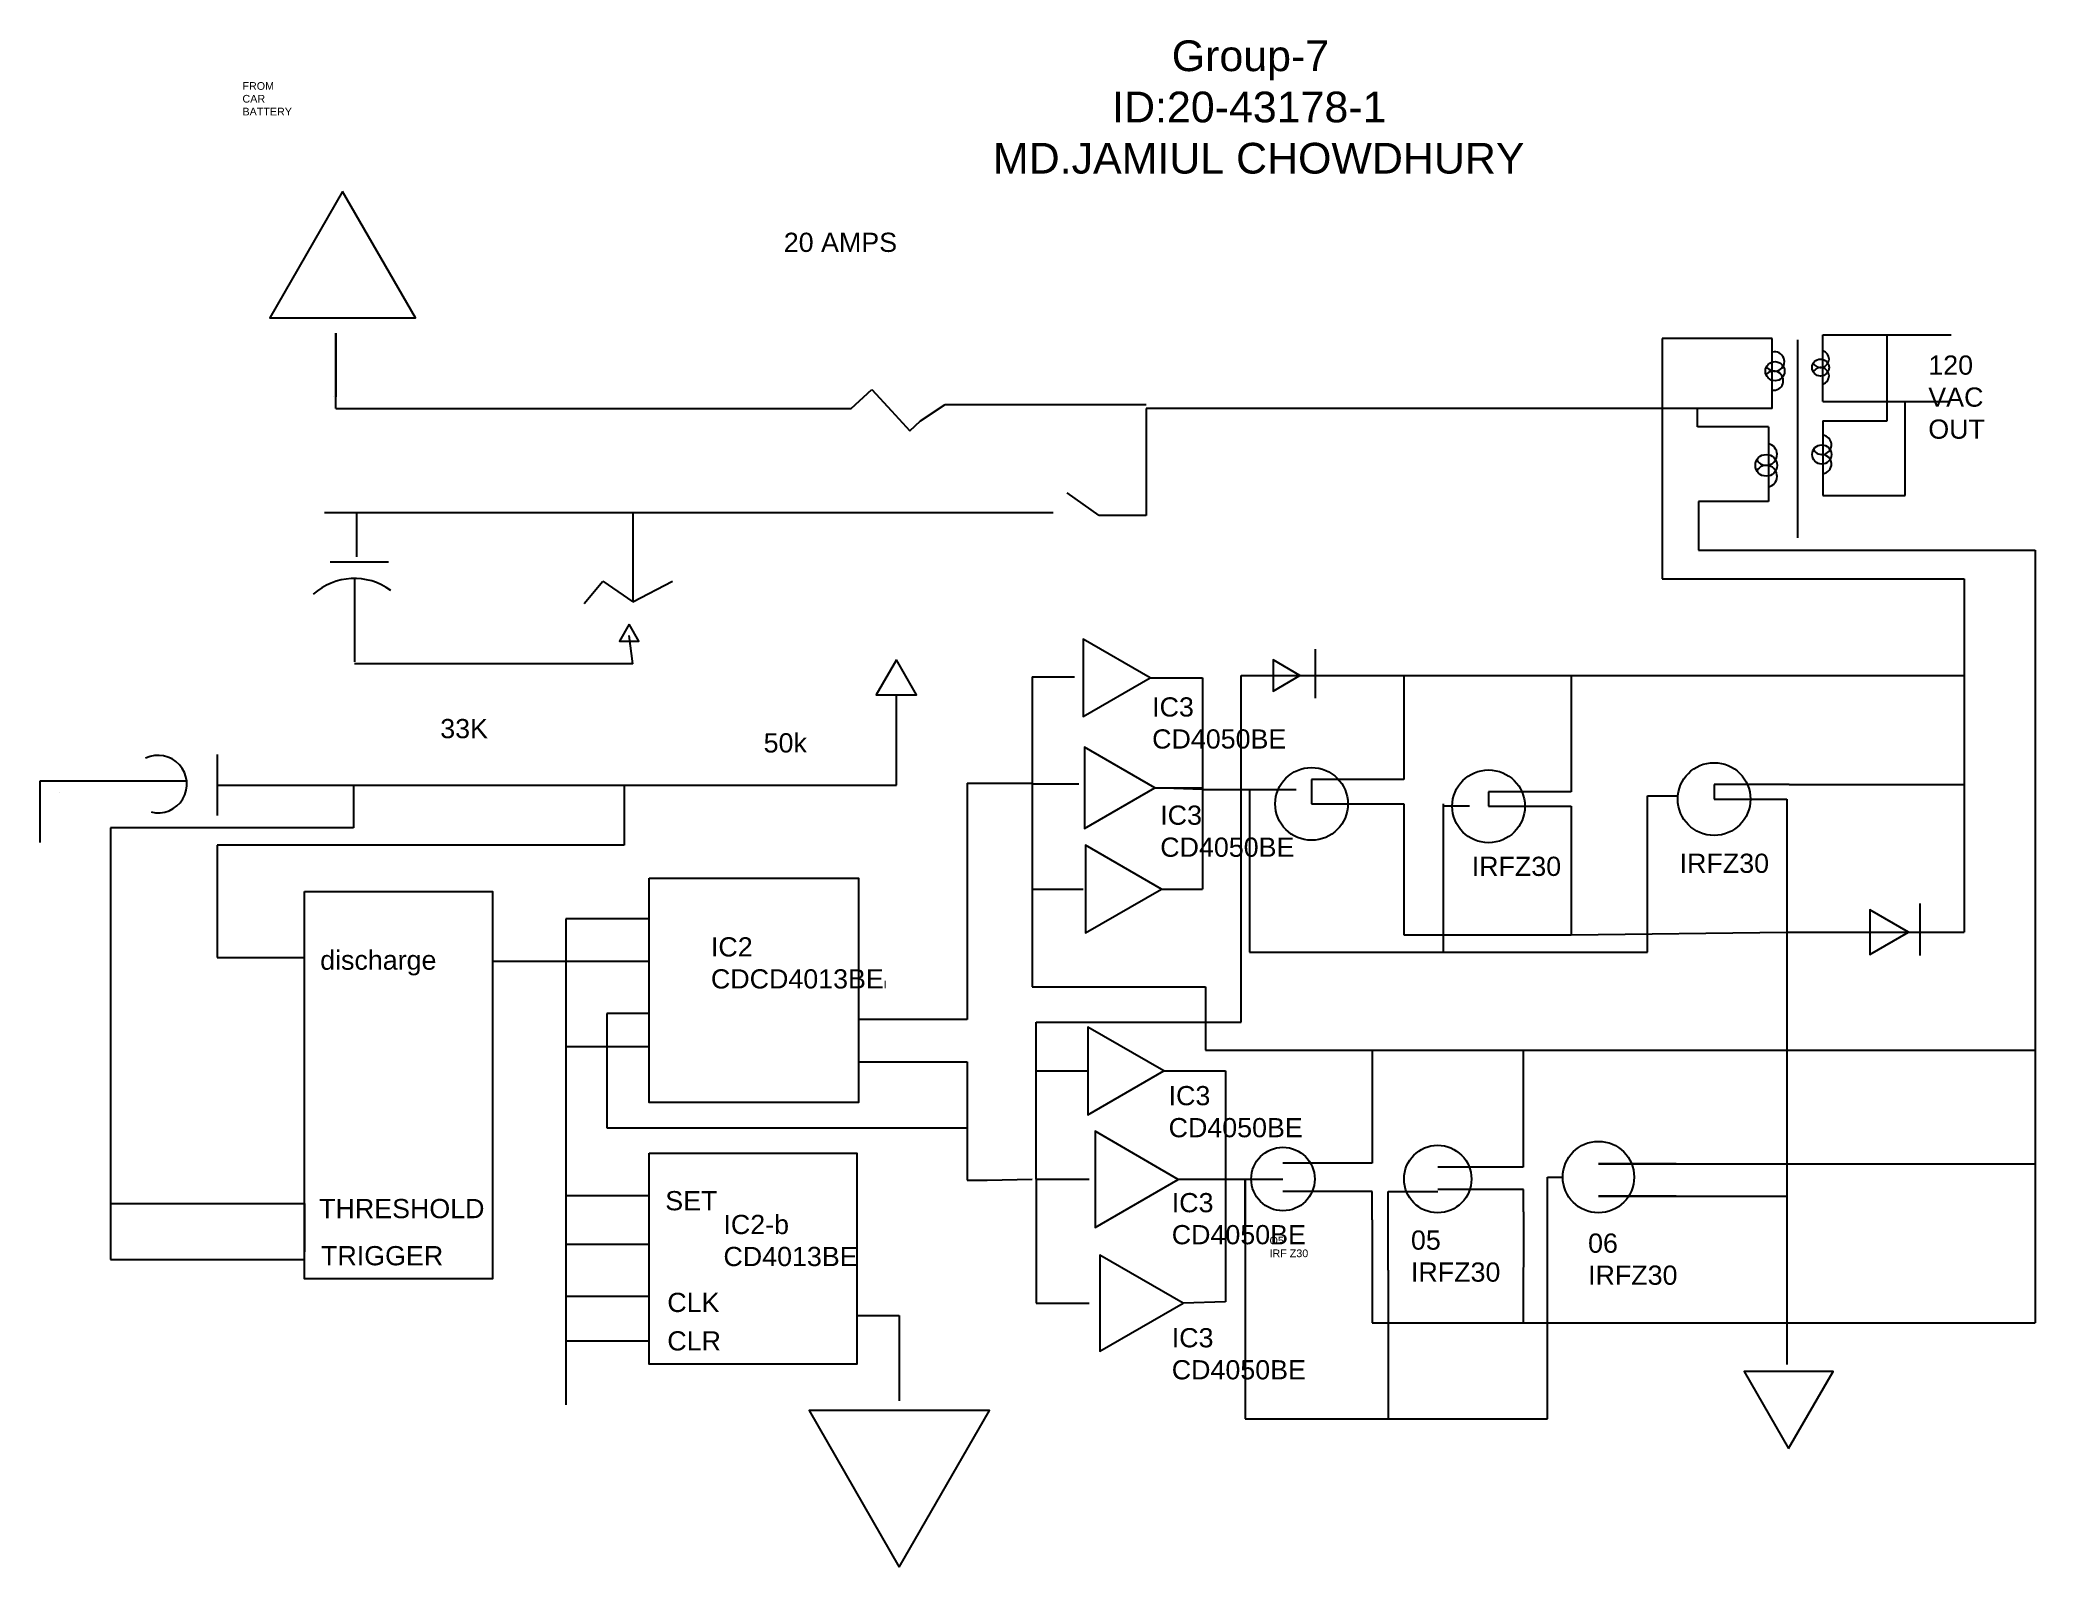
# Model space of a CAD drawing. Header units: inches. Extents: x 71.4 to 123.3, y 22.1 to 61.8.
import ezdxf

# ---------------------------------------------------------------- set-up
doc = ezdxf.new("R2010")
doc.units = ezdxf.units.IN
doc.header["$MEASUREMENT"] = 0
doc.styles.get("Standard").update_dxf_attribs({"font": 'arial.ttf'})
doc.linetypes.add('ZIGZAG', pattern='A,0.0001,-0.2,[131,ltypeshp.shx,S=0.2,R=0,X=-0.2,Y=0],-0.4,[131,ltypeshp.shx,S=0.2,R=180,X=0.2,Y=0],-0.2', length=0.8001)

msp = doc.modelspace()

# ---------------------------------------------------------------- linework, layer by layer
for p, q in [((79.064, 54.184), (79.064, 52.521)), ((79.064, 52.218), (79.064, 54.184)), ((117.797, 52.407), (117.797, 54.135)), ((117.797, 54.135), (121.133, 54.135)), ((119.465, 51.904), (119.465, 54.135)), ((116.476, 54.041), (113.612, 54.041)), ((113.612, 54.041), (113.612, 47.787)), ((116.476, 52.218), (116.476, 54.041)), ((117.137, 54.009), (117.137, 48.855)), ((79.015, 52.521), (79.015, 52.521)), ((79.015, 52.521), (79.015, 52.521)), ((79.015, 52.521), (79.015, 52.521)), ((92.483, 52.218), (93.022, 52.716)), ((93.022, 52.716), (93.538, 52.158)), ((79.064, 52.218), (91.993, 52.218)), ((91.993, 52.218), (92.483, 52.218)), ((92.483, 52.218), (92.483, 52.218)), ((93.538, 52.158), (94.015, 51.643)), ((94.294, 51.9), (94.932, 52.325)), ((94.932, 52.325), (100.172, 52.325)), ((113.612, 52.218), (100.172, 52.218)), ((100.172, 52.218), (100.172, 49.439)), ((116.476, 52.218), (113.612, 52.218)), ((114.525, 51.747), (114.525, 52.218)), ((117.797, 52.407), (121.102, 52.407)), ((119.937, 49.955), (119.937, 52.407)), ((94.015, 51.643), (94.294, 51.9)), ((116.381, 51.747), (114.525, 51.747)), ((116.381, 51.747), (116.381, 49.798)), ((117.797, 51.904), (117.797, 49.955)), ((117.797, 51.904), (119.465, 51.904)), ((98.948, 49.439), (98.115, 50.026)), ((117.797, 49.955), (119.937, 49.955)), ((79.603, 49.505), (78.77, 49.505)), ((86.802, 49.505), (79.603, 49.505)), ((79.603, 49.505), (79.603, 48.363)), ((89.692, 49.505), (86.802, 49.505)), ((86.802, 49.505), (86.802, 48.021)), ((97.748, 49.505), (92.042, 49.505)), ((100.172, 49.439), (98.948, 49.439)), ((116.381, 49.798), (114.556, 49.798)), ((114.556, 49.798), (114.556, 48.533)), ((114.556, 48.533), (123.321, 48.533)), ((123.321, 48.533), (123.321, 32.56)), ((80.435, 48.217), (78.917, 48.217)), ((86.802, 48.021), (86.802, 47.727)), ((79.547, 47.797), (79.547, 45.624)), ((80.494, 47.487), (80.494, 47.487)), ((85.529, 47.14), (86.018, 47.727)), ((86.018, 47.727), (86.802, 47.189)), ((86.802, 47.189), (87.831, 47.727)), ((86.802, 47.727), (86.802, 47.189)), ((113.612, 47.787), (121.474, 47.787)), ((121.474, 47.787), (121.474, 38.585)), ((86.802, 45.575), (86.704, 46.309)), ((104.571, 45.954), (104.571, 44.682)), ((86.802, 45.575), (79.547, 45.575)), ((97.198, 45.237), (97.198, 42.449)), ((97.198, 45.237), (98.302, 45.237)), ((100.272, 45.21), (101.637, 45.21)), ((101.637, 45.21), (101.637, 42.306)), ((102.647, 36.246), (102.647, 45.269)), ((102.647, 45.269), (106.878, 45.269)), ((106.878, 45.269), (111.235, 45.269)), ((106.878, 45.269), (106.878, 44.197)), ((111.235, 45.269), (114.644, 45.269)), ((111.235, 45.269), (111.235, 44.197)), ((114.644, 45.269), (121.464, 45.269)), ((93.665, 44.327), (93.665, 44.77)), ((93.665, 42.416), (93.665, 44.327)), ((106.878, 44.197), (106.878, 42.558)), ((111.235, 44.197), (111.235, 42.242)), ((75.978, 43.209), (75.978, 41.624)), ((75.183, 42.516), (71.358, 42.516)), ((71.358, 42.516), (71.358, 40.925)), ((71.871, 42.23), (71.871, 42.23)), ((75.978, 42.416), (79.525, 42.416)), ((79.525, 42.416), (81.811, 42.416)), ((79.525, 42.416), (79.525, 41.307)), ((83.911, 42.416), (86.572, 42.416)), ((86.572, 42.416), (88.765, 42.416)), ((86.572, 42.416), (86.572, 40.853)), ((88.765, 42.416), (90.072, 42.416)), ((92.405, 42.416), (93.665, 42.416)), ((95.507, 42.467), (95.507, 36.317)), ((95.507, 42.467), (95.507, 41.992)), ((95.507, 42.467), (95.507, 42.467)), ((95.507, 42.467), (96.081, 42.467)), ((97.198, 42.449), (97.198, 39.711)), ((97.198, 42.449), (98.413, 42.449)), ((101.637, 42.306), (100.394, 42.344)), ((100.394, 42.344), (101.637, 42.344)), ((101.637, 42.344), (101.637, 39.711)), ((101.637, 42.306), (104.076, 42.306)), ((102.857, 42.306), (102.857, 38.064)), ((106.878, 42.558), (104.478, 42.558)), ((104.478, 42.558), (104.478, 41.927)), ((106.878, 42.558), (106.878, 42.558)), ((111.235, 42.242), (109.088, 42.242)), ((109.088, 42.242), (109.088, 41.864)), ((113.224, 38.064), (113.224, 42.136)), ((113.224, 42.136), (114.017, 42.136)), ((116.918, 42.432), (114.96, 42.432)), ((114.96, 42.432), (114.96, 42.053)), ((116.918, 42.432), (121.474, 42.432)), ((104.478, 41.927), (106.878, 41.927)), ((106.878, 41.927), (106.878, 38.522)), ((107.914, 38.064), (107.914, 41.927)), ((108.141, 41.864), (107.914, 41.864)), ((108.594, 41.864), (108.141, 41.864)), ((109.088, 41.864), (111.235, 41.864)), ((111.235, 41.864), (111.235, 38.522)), ((114.96, 42.053), (116.854, 42.053)), ((116.854, 42.053), (116.854, 38.585)), ((79.525, 41.307), (73.197, 41.307)), ((73.197, 41.307), (73.197, 31.528)), ((86.572, 40.853), (75.973, 40.853)), ((75.973, 40.853), (75.973, 37.93)), ((97.198, 39.711), (97.198, 38.089)), ((97.198, 39.711), (98.525, 39.711)), ((100.568, 39.711), (101.637, 39.711)), ((120.318, 39.336), (120.318, 38.585)), ((87.229, 38.938), (85.059, 38.938)), ((85.059, 38.938), (85.059, 35.611)), ((106.878, 38.522), (111.235, 38.522)), ((111.235, 38.522), (116.854, 38.585)), ((116.854, 38.585), (116.854, 30.13)), ((116.854, 38.585), (121.474, 38.585)), ((120.318, 38.585), (120.318, 37.979)), ((97.198, 38.089), (97.198, 37.167)), ((102.857, 38.064), (107.914, 38.064)), ((107.914, 38.064), (113.224, 38.064)), ((75.973, 37.93), (78.245, 37.93)), ((83.141, 37.829), (87.229, 37.829)), ((97.198, 37.167), (100.58, 37.167)), ((100.58, 37.167), (101.717, 37.167)), ((101.717, 37.167), (101.717, 35.515)), ((87.229, 36.468), (86.119, 36.468)), ((86.119, 36.468), (86.119, 33.494)), ((95.507, 36.317), (92.68, 36.317)), ((92.68, 36.317), (92.68, 35.208)), ((97.309, 32.16), (97.309, 36.246)), ((97.309, 36.246), (101.763, 36.246)), ((101.763, 36.246), (102.647, 36.246)), ((85.059, 35.611), (85.059, 31.729)), ((85.059, 35.611), (87.229, 35.611)), ((101.717, 35.515), (116.854, 35.515)), ((106.057, 35.515), (106.057, 34.225)), ((109.985, 35.515), (109.985, 34.225)), ((116.854, 35.515), (123.321, 35.515)), ((92.68, 35.208), (95.507, 35.208)), ((95.507, 35.208), (95.507, 32.133)), ((97.309, 34.975), (98.621, 34.975)), ((100.631, 34.975), (102.233, 34.975)), ((102.233, 34.975), (102.233, 32.161)), ((106.057, 34.225), (106.057, 32.574)), ((109.985, 34.225), (109.985, 32.47)), ((86.119, 33.494), (95.507, 33.494)), ((106.057, 32.574), (103.732, 32.574)), ((109.985, 32.47), (107.763, 32.47)), ((113.971, 32.56), (111.949, 32.56)), ((111.949, 32.56), (123.321, 32.56)), ((123.321, 32.56), (123.321, 28.42)), ((85.059, 31.729), (85.059, 30.469)), ((85.059, 31.729), (87.229, 31.729)), ((95.507, 32.133), (96.032, 32.133)), ((97.309, 32.16), (97.309, 28.928)), ((97.309, 32.16), (98.684, 32.16)), ((102.233, 32.161), (101.007, 32.153)), ((101.007, 32.153), (102.233, 32.161)), ((102.233, 32.161), (102.233, 28.961)), ((102.233, 32.161), (103.732, 32.161)), ((102.75, 30.561), (102.75, 32.161)), ((102.75, 32.161), (102.75, 25.916)), ((106.052, 31.832), (103.732, 31.832)), ((106.052, 31.097), (106.052, 31.832)), ((106.473, 29.785), (106.473, 31.832)), ((106.473, 31.832), (107.763, 31.832)), ((106.884, 32.161), (106.884, 32.161)), ((109.994, 31.884), (107.763, 31.884)), ((109.994, 31.307), (109.994, 31.884)), ((110.623, 29.8), (110.623, 32.212)), ((110.623, 32.212), (111.018, 32.212)), ((113.971, 31.711), (111.949, 31.711)), ((111.949, 31.711), (116.854, 31.711)), ((73.197, 31.528), (78.245, 31.528)), ((73.197, 31.528), (73.197, 30.066)), ((78.245, 31.528), (78.245, 30.268)), ((109.994, 31.307), (109.985, 28.42)), ((106.052, 31.097), (106.052, 28.42)), ((85.059, 30.469), (85.059, 29.108)), ((85.059, 30.469), (87.229, 30.469)), ((73.197, 30.066), (78.245, 30.066)), ((106.473, 29.785), (106.473, 25.916)), ((110.623, 25.916), (110.623, 29.8)), ((116.854, 30.13), (116.854, 28.942)), ((85.059, 29.108), (85.059, 27.949)), ((85.059, 29.108), (87.229, 29.108)), ((92.63, 28.604), (93.74, 28.604)), ((93.74, 28.604), (93.74, 26.386)), ((97.309, 28.928), (98.684, 28.928)), ((102.233, 28.961), (101.133, 28.928)), ((116.854, 28.942), (116.854, 27.33)), ((106.052, 28.42), (109.985, 28.42)), ((109.985, 28.42), (116.854, 28.42)), ((116.854, 28.42), (123.321, 28.42)), ((85.059, 27.949), (85.059, 26.285)), ((85.059, 27.949), (87.229, 27.949)), ((102.75, 25.916), (110.623, 25.916))]:
    msp.add_line(p, q)
at = {"linetype": 'ZIGZAG'}
for p, q in [((92.042, 49.505), (89.692, 49.505)), ((81.811, 42.416), (83.911, 42.416)), ((90.072, 42.416), (92.405, 42.416)), ((95.507, 42.467), (95.507, 42.467)), ((96.081, 42.467), (97.198, 42.467)), ((96.032, 32.133), (97.198, 32.158))]:
    msp.add_line(p, q, dxfattribs=at)
for points in [[(79.241, 57.868), (77.342, 54.581), (81.139, 54.581)], [(86.704, 46.602), (86.45, 46.162), (86.958, 46.162)], [(100.272, 45.21), (98.532, 46.215), (98.532, 44.205)], [(93.665, 45.679), (93.14, 44.77), (94.19, 44.77)], [(104.176, 45.269), (103.475, 45.674), (103.475, 44.865)], [(100.394, 42.344), (98.563, 43.402), (98.563, 41.286)], [(100.568, 39.711), (98.59, 40.853), (98.59, 38.569)], [(78.245, 39.644), (83.141, 39.644), (83.141, 29.562), (78.245, 29.562)], [(87.229, 39.997), (92.68, 39.997), (92.68, 34.149), (87.229, 34.149)], [(120.021, 38.585), (119.016, 39.165), (119.016, 38.005)], [(100.631, 34.975), (98.653, 36.117), (98.653, 33.833)], [(101.007, 32.153), (98.841, 33.404), (98.841, 30.902)], [(87.229, 32.838), (92.63, 32.838), (92.63, 27.344), (87.229, 27.344)], [(101.133, 28.928), (98.967, 30.179), (98.967, 27.678)], [(116.903, 25.143), (118.059, 27.147), (115.746, 27.147)], [(93.74, 22.058), (96.091, 26.131), (91.389, 26.131)]]:
    msp.add_lwpolyline(points, close=True)
for centre, radius in [((116.548, 53.192), 0.25), ((117.734, 53.286), 0.22), ((116.318, 50.741), 0.283), ((117.766, 51.024), 0.251), ((104.478, 41.927), 0.947), ((109.088, 41.864), 0.947), ((114.96, 42.053), 0.947), ((103.732, 32.161), 0.827), ((107.763, 32.161), 0.878), ((111.949, 32.212), 0.93)]:
    msp.add_circle(centre, radius)
for centre, radius, start, end in [((116.539, 53.444), 0.252, 212.5058, 104.4776), ((117.734, 53.507), 0.22, 210, 73.3984), ((116.514, 52.944), 0.25, 261.1261, 142.3297), ((117.734, 53.066), 0.22, 286.6016, 150), ((117.766, 51.275), 0.251, 210, 82.8101), ((116.318, 51.024), 0.283, 210, 77.1604), ((117.766, 50.772), 0.251, 277.1899, 90), ((116.318, 50.457), 0.283, 282.8396, 150), ((79.547, 46.198), 1.598, 53.6946, 132.0654), ((74.438, 42.442), 0.748, 255.5579, 115.8778)]:
    msp.add_arc(centre, radius, start, end)

# ---------------------------------------------------------------- texts
at = {"attachment_point": 1}
for s, width, insert, char_height in [('               Group-7\\P          ID:20-43178-1\\PMD.JAMIUL CHOWDHURY', 17.58405, (96.179, 61.804), 0.8), ('FROM\\PCAR \\PBATTERY', 5.80864, (76.633, 60.718), 0.2), ('20 AMPS', 6.81965, (90.732, 56.797), 0.5), ('120 VAC OUT', 2.0066, (120.54, 53.601), 0.5), ('IC3\\PCD4050BE', 1.3114, (100.325, 44.701), 0.5), ('33K', 2.30577, (81.784, 44.138), 0.5), ('50k', 1.41745, (90.207, 43.766), 0.5), ('IC3\\PCD4050BE', 0.962, (100.536, 41.884), 0.5), ('IRFZ30', 1.70714, (108.648, 40.552), 0.5), ('IRFZ30', 2.1192, (114.064, 40.631), 0.5), ('{\\H2.5x;IC2\\PCDCD4013BE}I', 3.20841, (88.834, 38.455), 0.2), ('discharge', 0.08008, (78.657, 38.11), 0.5), ('IC3\\PCD4050BE', 1.47918, (100.754, 34.582), 0.5), ('SET', 1.35752, (87.645, 31.847), 0.5), ('IC3\\PCD4050BE', 1.39792, (100.836, 31.796), 0.5), ('THRESHOLD', 1.76734, (78.629, 31.642), 0.5), ('IC2-b\\PCD4013BE', 1.95038, (89.16, 31.228), 0.5), ('O5\\PIRF Z30', 2.24835, (103.382, 30.66), 0.2), ('05\\PIRFZ30', 1.27316, (107.066, 30.822), 0.5), ('06\\PIRFZ30', 1.65968, (111.679, 30.742), 0.5), ('TRIGGER', 1.61365, (78.68, 30.415), 0.5), ('CLK', 1.84202, (87.698, 29.199), 0.5), ('CLR', 1.1919, (87.698, 28.198), 0.5), ('IC3\\PCD4050BE', 1.91467, (100.836, 28.279), 0.5)]:
    msp.add_mtext_dynamic_manual_height_columns(s, width=width, gutter_width=1, heights=[0], dxfattribs=dict(at, insert=insert, char_height=char_height))

doc.saveas('drawing.dxf')
